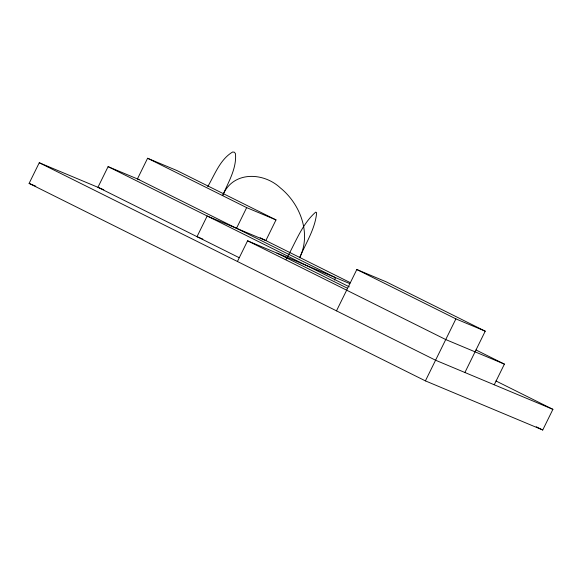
<?xml version="1.0" encoding="UTF-8"?>
<svg xmlns="http://www.w3.org/2000/svg" width="582" height="582" viewBox="0 0 582 582"><rect width="100%" height="100%" fill="white"/><g stroke="black" fill="none" stroke-linecap="round" stroke-linejoin="round"><path stroke-width="0.87" d="M495.937 380.955L552.9 409.342L542.737 430.003L425.406 380.883L29.1 183.403L39.263 162.742L103.8 189.761M139.105 179.627L108.099 166.641L97.929 187.302L239.238 257.717M202.871 239.129L197.007 236.67L207.177 216.009L265.843 240.57L276.006 219.909L176.928 170.541L147.595 158.26L137.432 178.921L335.581 277.665L334.41 280.044M236.51 228.29L246.673 207.629L276.006 219.909M237.42 261.485L247.583 240.817L349.833 283.623M336.491 310.853L356.824 269.524L386.157 281.804L485.235 331.18L464.902 372.502M425.406 380.883L455.902 318.9L485.235 331.18M494.234 384.782L504.405 364.121L475.981 349.957M286.104 259.317C295.256 243.436 301.694 224.346 315.728 212.103L316.63 212.692C315.306 228.806 305.725 243.181 299.606 257.862C311.61 233.608 300.37 204.035 280.269 187.833C263.311 171.959 232.749 170.955 222.819 195.276C228.275 182.086 236.889 168.38 235.455 153.612L234.35 152.2L232.647 151.997C220.12 159.366 214.794 174.585 207.759 186.604M504.405 364.121L445.739 339.561L247.583 240.817M29.1 183.403L35.808 186.211M552.9 409.342L435.569 360.222L39.263 162.742M147.595 158.26L246.673 207.629M356.824 269.524L455.902 318.9M260.154 237.74L350.299 282.656M108.099 166.641L349.295 286.831M276.916 253.097L347.57 288.308M536.226 426.759L542.737 430.003"/></g></svg>
